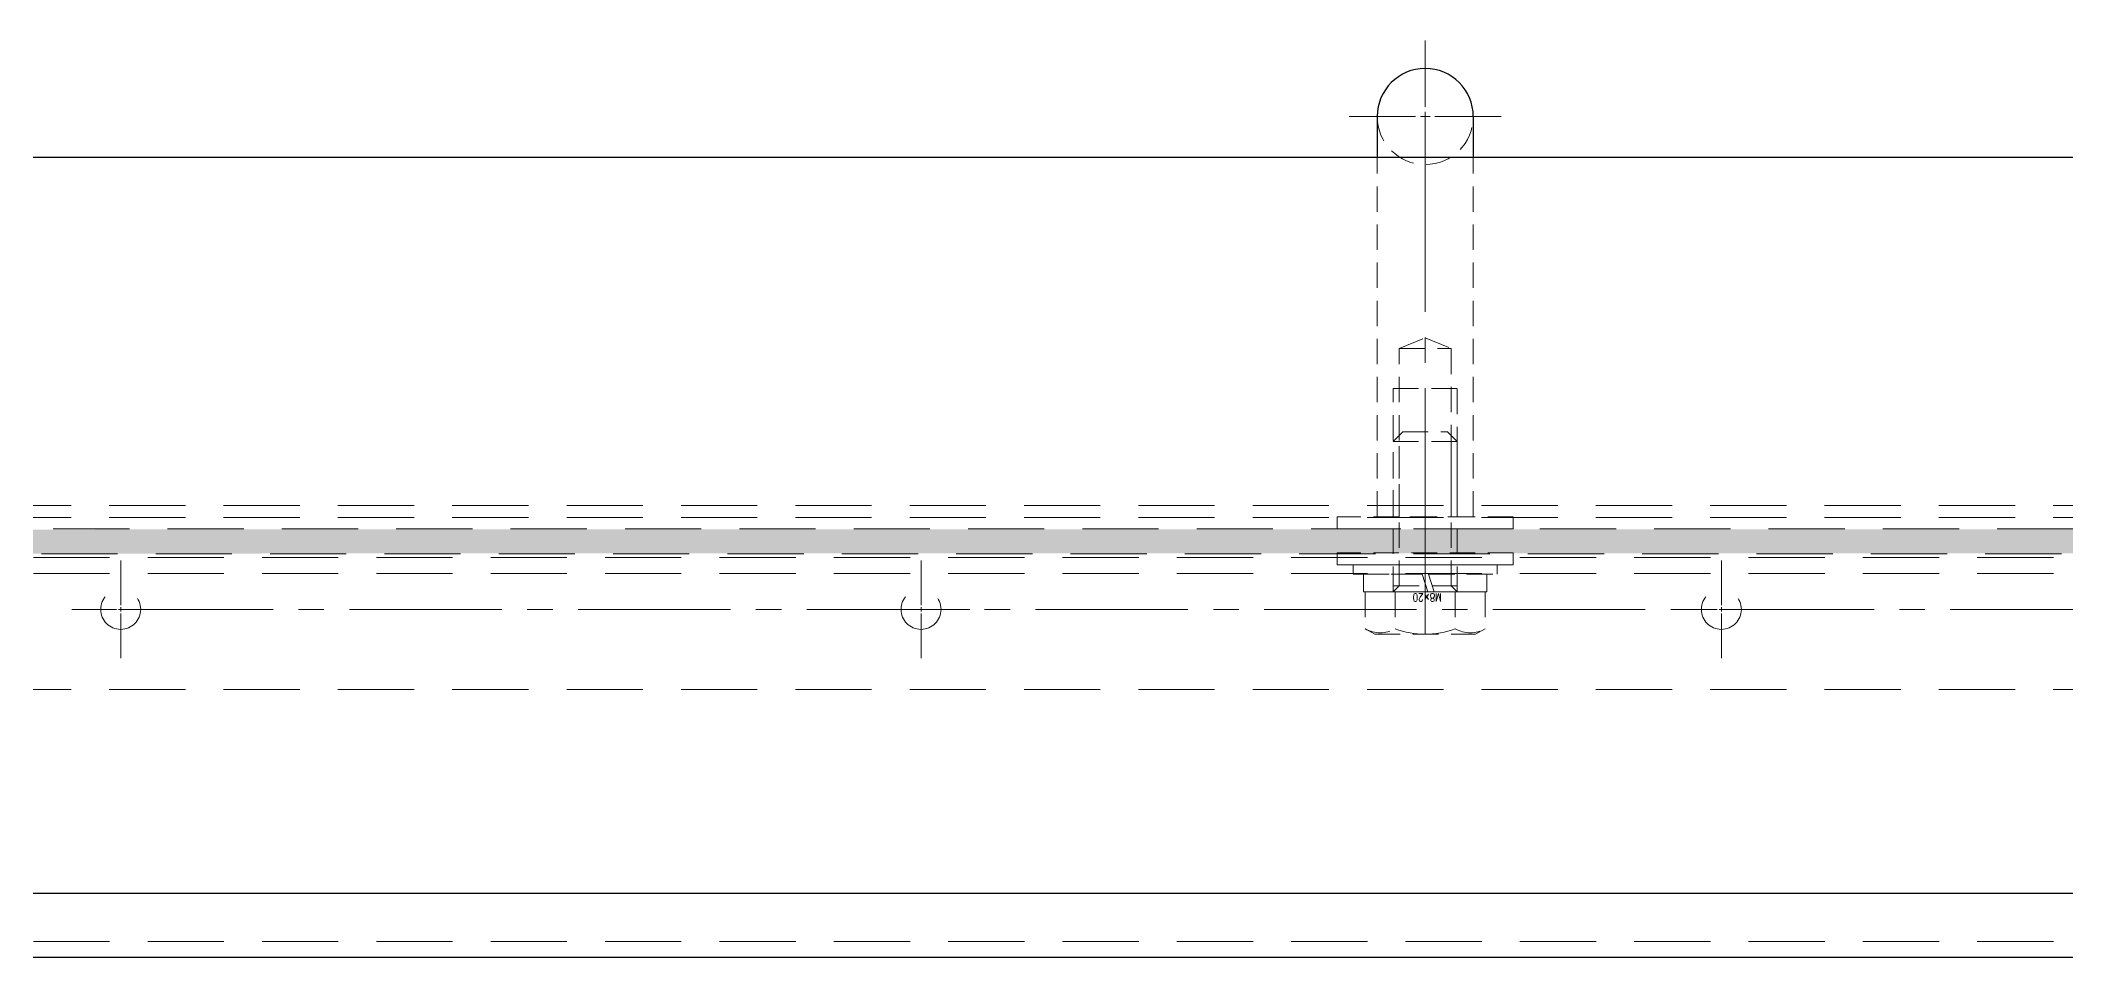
# Model space of a CAD drawing. Header units: millimetres. Extents: x 0 to 51411, y 0 to 16902.
# Drawn here: x 3459.4 to 3712.5, y 15800.9 to 15915.5 of the extents above; entities that cross this region are included whole.
import ezdxf

# ---------------------------------------------------------------- set-up
doc = ezdxf.new("R2010")
doc.units = ezdxf.units.MM
doc.linetypes.add('CENTER2', pattern=[28.575, 19.05, -3.175, 3.175, -3.175])
doc.linetypes.add('HIDDEN2', pattern=[4.7625, 3.175, -1.5875])
for name, color, linetype, lineweight in [('01_外形線', 7, 'Continuous', 25), ('03_かくれ線', 6, 'HIDDEN2', 13), ('04_中心線', 1, 'CENTER2', 9)]:
    doc.layers.add(name, color=color, linetype=linetype, lineweight=lineweight)
doc.styles.add('寸法用', font='simplex.shx', dxfattribs={"width": 0.8, "bigfont": '@extfont2.shx'})

# ---------------------------------------------------------------- blocks, each defined once
blk = doc.blocks.new('*U1560')
at = {"layer": '04_中心線', "color": 0, "linetype": 'CENTER2', "transparency": 16777216}
for p, q in [((0, 0.52), (0, 6.11)), ((-6.11, 0), (-0.52, 0)), ((0.52, 0), (6.11, 0)), ((0, -6.11), (0, -0.52))]:
    blk.add_line(p, q, dxfattribs=at)
at = {"layer": '04_中心線', "color": 0, "linetype": 'Continuous', "transparency": 16777216}
for p, q in [((-0.26, 0), (0.26, 0)), ((0, -0.26), (0, 0.26))]:
    blk.add_line(p, q, dxfattribs=at)
blk = doc.blocks.new('*U1521')
at = {"layer": '04_中心線', "color": 0, "linetype": 'CENTER2', "transparency": 16777216}
for p, q in [((0, 0.52), (0, 6.11)), ((-6.11, 0), (-0.52, 0)), ((0.52, 0), (6.11, 0)), ((0, -6.11), (0, -0.52))]:
    blk.add_line(p, q, dxfattribs=at)
at = {"layer": '04_中心線', "color": 0, "linetype": 'Continuous', "transparency": 16777216}
for p, q in [((-0.26, 0), (0.26, 0)), ((0, -0.26), (0, 0.26))]:
    blk.add_line(p, q, dxfattribs=at)
blk = doc.blocks.new('*U1562')
at = {"layer": '04_中心線', "color": 0, "linetype": 'CENTER2', "transparency": 16777216}
for p, q in [((0, 0.52), (0, 6.11)), ((-6.11, 0), (-0.52, 0)), ((0.52, 0), (6.11, 0)), ((0, -6.11), (0, -0.52))]:
    blk.add_line(p, q, dxfattribs=at)
at = {"layer": '04_中心線', "color": 0, "linetype": 'Continuous', "transparency": 16777216}
for p, q in [((-0.26, 0), (0.26, 0)), ((0, -0.26), (0, 0.26))]:
    blk.add_line(p, q, dxfattribs=at)
blk = doc.blocks.new('*U1554')
at = {"layer": '04_中心線', "color": 0, "linetype": 'CENTER2', "transparency": 16777216}
for p, q in [((0, 1.2), (0, 9.5)), ((-9.5, 0), (-1.2, 0)), ((1.2, 0), (9.5, 0)), ((0, -9.5), (0, -1.2))]:
    blk.add_line(p, q, dxfattribs=at)
at = {"layer": '04_中心線', "color": 0, "linetype": 'Continuous', "transparency": 16777216}
for p, q in [((-0.6, 0), (0.6, 0)), ((0, -0.6), (0, 0.6))]:
    blk.add_line(p, q, dxfattribs=at)

msp = doc.modelspace()

# ---------------------------------------------------------------- hatches: boundary and pattern name
at = {"layer": '03_かくれ線', "transparency": 33554495}
h = msp.add_hatch(color=256, dxfattribs=at)
h.dxf.hatch_style = 1
h.paths.add_polyline_path([(5426.467, 15854.494), (5426.467, 15851.494), (3432.467, 15851.389), (3432.467, 15854.389)])

# ---------------------------------------------------------------- linework, layer by layer
at = {"layer": '01_外形線'}
for p, q in [((3626.467, 15905.994), (3626.467, 15900.91)), ((3638.467, 15905.994), (3638.467, 15900.91))]:
    msp.add_line(p, q, dxfattribs=at)
at = {"layer": '01_外形線', "transparency": 33554534}
for p, q in [((3429.467, 15900.91), (5429.467, 15900.91)), ((5429.467, 15808.91), (3429.467, 15808.91)), ((5429.467, 15800.91), (3429.467, 15800.91))]:
    msp.add_line(p, q, dxfattribs=at)
at = {"layer": '01_外形線'}
msp.add_arc((3632.467, 15905.994), 6, 0, 180, dxfattribs=at)
at = {"layer": '03_かくれ線'}
for p, q in [((3626.467, 15855.994), (3626.467, 15900.91)), ((3638.467, 15855.994), (3638.467, 15900.91)), ((3638.467, 15855.994), (3626.467, 15855.994))]:
    msp.add_line(p, q, dxfattribs=at)
at = {"layer": '03_かくれ線', "ltscale": 3}
for p, q in [((3439.467, 15857.41), (4099.467, 15857.41)), ((3439.467, 15855.91), (4099.467, 15855.91)), ((5425.467, 15850.91), (3433.467, 15850.91)), ((5425.467, 15848.91), (3433.467, 15848.91)), ((3439.467, 15834.41), (4099.467, 15834.41)), ((5425.467, 15802.91), (3433.467, 15802.91)), ((5425.467, 15800.91), (3433.467, 15800.91))]:
    msp.add_line(p, q, dxfattribs=at)
at = {"layer": '03_かくれ線'}
for points in [[(3629.217, 15876.994), (3632.467, 15878.34), (3635.717, 15876.994)], [(3629.217, 15855.994), (3629.217, 15876.994), (3635.717, 15876.994), (3635.717, 15855.994)], [(3628.467, 15855.994), (3628.467, 15871.994), (3636.467, 15871.994), (3636.467, 15855.994)], [(3628.467, 15865.394), (3629.667, 15866.594)], [(3628.467, 15865.394), (3636.467, 15865.394)], [(3628.467, 15846.594), (3628.467, 15865.394)], [(3629.217, 15847.344), (3629.217, 15866.144)], [(3629.667, 15866.594), (3635.267, 15866.594)], [(3636.467, 15865.394), (3635.267, 15866.594)], [(3635.717, 15847.344), (3635.717, 15866.144)], [(3636.467, 15846.594), (3636.467, 15865.394)], [(3624.767, 15848.794), (3632.067, 15848.794)], [(3624.767, 15848.794), (3624.767, 15846.594)], [(3636.467, 15847.344), (3628.467, 15847.344)], [(3629.217, 15847.344), (3628.467, 15846.594)], [(3632.067, 15848.794), (3632.795, 15846.594)], [(3632.867, 15848.794), (3640.167, 15848.794)], [(3632.867, 15848.794), (3633.595, 15846.594)], [(3635.717, 15847.344), (3636.467, 15846.594)], [(3640.167, 15846.594), (3640.167, 15848.794)], [(3624.767, 15846.594), (3632.795, 15846.594)], [(3639.972, 15846.594), (3624.961, 15846.594)], [(3624.961, 15846.594), (3624.961, 15841.99)], [(3624.961, 15846.594), (3639.972, 15846.594)], [(3628.714, 15846.594), (3628.714, 15841.99)], [(3633.595, 15846.594), (3640.167, 15846.594)], [(3636.22, 15846.594), (3636.22, 15841.99)], [(3639.972, 15846.594), (3639.972, 15841.99)], [(3624.961, 15841.99), (3626.167, 15841.294)], [(3639.972, 15841.99), (3638.767, 15841.294)], [(3626.167, 15841.294), (3638.767, 15841.294)]]:
    msp.add_lwpolyline(points, dxfattribs=at)
at = {"layer": '03_かくれ線', "ltscale": 3}
msp.add_lwpolyline([(3432.467, 15851.494), (3432.467, 15854.494), (5426.467, 15854.494), (5426.467, 15851.494), (3432.467, 15851.33)], dxfattribs=at)
at = {"layer": '03_かくれ線'}
for points in [[(3621.467, 15854.494), (3643.467, 15854.494), (3643.467, 15855.994), (3621.467, 15855.994)], [(3621.467, 15849.994), (3643.467, 15849.994), (3643.467, 15851.494), (3621.467, 15851.494)], [(3641.467, 15849.994), (3623.467, 15849.994), (3623.467, 15848.794), (3641.467, 15848.794)]]:
    msp.add_lwpolyline(points, close=True, dxfattribs=at)
for points in [[(3624.961, 15841.99, 0.2679491), (3628.714, 15841.99)], [(3628.714, 15841.99, 0.1854692), (3636.22, 15841.99)], [(3636.22, 15841.99, 0.2679491), (3639.972, 15841.99)]]:
    msp.add_lwpolyline(points, format="xyb", dxfattribs=at)
at = {"layer": '03_かくれ線', "ltscale": 3}
for centre in [(3469.467, 15844.41), (3569.467, 15844.41), (3669.467, 15844.41)]:
    msp.add_circle(centre, 2.5, dxfattribs=at)
at = {"layer": '03_かくれ線'}
msp.add_arc((3632.467, 15905.994), 6, 180, 0, dxfattribs=at)
at = {"layer": '04_中心線'}
for p, q in [((3632.467, 15852.994), (3632.467, 15905.994)), ((3469.467, 15844.41), (4069.467, 15844.41))]:
    msp.add_line(p, q, dxfattribs=at)
msp.add_lwpolyline([(3632.467, 15841.294), (3632.467, 15866.594)], dxfattribs=at)

# ---------------------------------------------------------------- block references
at = {"layer": '04_中心線', "linetype": 'CENTER2', "rotation": 89.99999999999999}
msp.add_blockref('*U1554', (3632.467, 15905.994), dxfattribs=at)
at = {"layer": '04_中心線', "linetype": 'CENTER2'}
for name, p in [('*U1560', (3469.467, 15844.41)), ('*U1521', (3569.467, 15844.41)), ('*U1562', (3669.467, 15844.41))]:
    msp.add_blockref(name, p, dxfattribs=at)

# ---------------------------------------------------------------- texts
at = {"layer": '03_かくれ線', "style": '寸法用', "width": 0.8}
msp.add_text('M8×20', height=1, rotation=180, dxfattribs=at).set_placement((3634.53, 15846.394))

doc.saveas('drawing.dxf')
